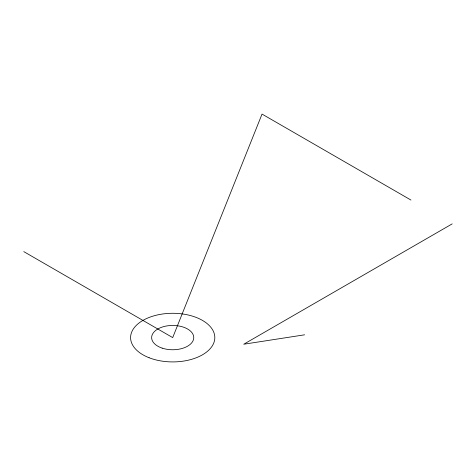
<?xml version="1.0" encoding="UTF-8"?>
<svg xmlns="http://www.w3.org/2000/svg" width="476" height="476" viewBox="0 0 476 476"><rect width="100%" height="100%" fill="white"/><g stroke="black" fill="none" stroke-linecap="round" stroke-linejoin="round"><path stroke-width="0.71" d="M452.2 223.875L243.742 344.225L304.598 334.812M410.943 200.051L262.038 114.085L172.699 337.597L23.8 251.631M149.095 357.738A42.114 24.318 0 0 0 214.706 339.334A42.114 24.318 0 0 0 154.295 315.731A42.114 24.318 0 0 0 149.095 357.738M162.173 348.129A21.057 12.156 0 0 0 193.756 337.597A21.057 12.156 0 0 0 162.173 327.072A21.057 12.156 0 0 0 162.173 348.129"/></g></svg>
